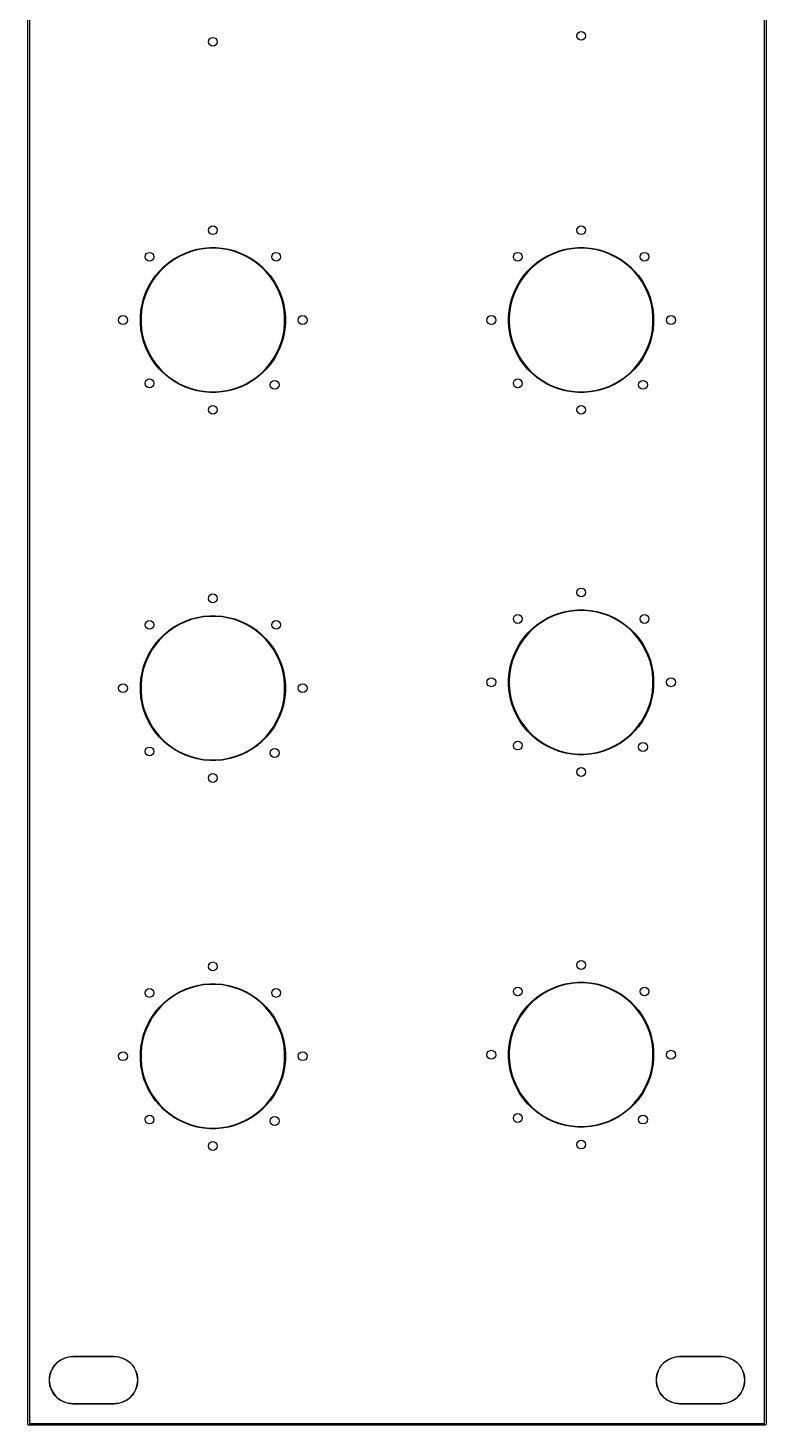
# Model space of a CAD drawing. Extents: x 2.6 to 4.57, y -10.14 to -2.27.
# Drawn here: x 2.6 to 4.573, y -10.144 to -6.408 of the extents above; entities that cross this region are included whole.
import ezdxf

# ---------------------------------------------------------------- set-up
doc = ezdxf.new("R2010")
doc.units = 0
doc.header["$MEASUREMENT"] = 0
doc.layers.add('BLACK', color=7, linetype='CONTINUOUS')

msp = doc.modelspace()

# ---------------------------------------------------------------- linework, layer by layer
at = {"layer": 'BLACK', "linetype": 'CONTINUOUS'}
for p, q in [((2.6004, -10.1417), (2.6004, -2.2677)), ((2.6043, -2.2697), (2.6043, -10.1398)), ((4.5689, -10.1398), (4.5689, -2.2697)), ((4.5728, -2.2677), (4.5728, -10.1417)), ((2.9903, -7.0254), (3.005, -7.017)), ((3.0058, -7.0186), (2.9913, -7.027)), ((3.005, -7.017), (3.0203, -7.0098)), ((3.021, -7.0115), (3.0058, -7.0186)), ((3.0203, -7.0098), (3.0362, -7.0041)), ((3.0367, -7.0058), (3.021, -7.0115)), ((3.0362, -7.0041), (3.0525, -6.9997)), ((3.0529, -7.0014), (3.0367, -7.0058)), ((3.0525, -6.9997), (3.0692, -6.9967)), ((3.0694, -6.9985), (3.0529, -7.0014)), ((3.0692, -6.9967), (3.086, -6.9953)), ((3.0861, -6.997), (3.0694, -6.9985)), ((3.086, -6.9953), (3.1029, -6.9953)), ((3.1029, -6.997), (3.0861, -6.997)), ((3.1029, -6.9953), (3.1198, -6.9967)), ((3.1196, -6.9985), (3.1029, -6.997)), ((3.1361, -7.0014), (3.1196, -6.9985)), ((3.1198, -6.9967), (3.1365, -6.9997)), ((3.1523, -7.0058), (3.1361, -7.0014)), ((3.1365, -6.9997), (3.1528, -7.0041)), ((3.168, -7.0115), (3.1523, -7.0058)), ((3.1528, -7.0041), (3.1687, -7.0098)), ((3.1832, -7.0186), (3.168, -7.0115)), ((3.1687, -7.0098), (3.184, -7.017)), ((3.1977, -7.027), (3.1832, -7.0186)), ((3.184, -7.017), (3.1987, -7.0254)), ((3.9746, -7.0254), (3.9892, -7.017)), ((3.99, -7.0186), (3.9755, -7.027)), ((3.9892, -7.017), (4.0045, -7.0098)), ((4.0052, -7.0115), (3.99, -7.0186)), ((4.0045, -7.0098), (4.0204, -7.0041)), ((4.021, -7.0058), (4.0052, -7.0115)), ((4.0204, -7.0041), (4.0368, -6.9997)), ((4.0372, -7.0014), (4.021, -7.0058)), ((4.0368, -6.9997), (4.0534, -6.9967)), ((4.0537, -6.9985), (4.0372, -7.0014)), ((4.0534, -6.9967), (4.0703, -6.9953)), ((4.0704, -6.997), (4.0537, -6.9985)), ((4.0703, -6.9953), (4.0872, -6.9953)), ((4.0871, -6.997), (4.0704, -6.997)), ((4.1038, -6.9985), (4.0871, -6.997)), ((4.0872, -6.9953), (4.104, -6.9967)), ((4.1203, -7.0014), (4.1038, -6.9985)), ((4.104, -6.9967), (4.1207, -6.9997)), ((4.1365, -7.0058), (4.1203, -7.0014)), ((4.1207, -6.9997), (4.137, -7.0041)), ((4.1523, -7.0115), (4.1365, -7.0058)), ((4.137, -7.0041), (4.1529, -7.0098)), ((4.1674, -7.0186), (4.1523, -7.0115)), ((4.1529, -7.0098), (4.1683, -7.017)), ((4.182, -7.027), (4.1674, -7.0186)), ((4.1683, -7.017), (4.1829, -7.0254)), ((2.9407, -7.0709), (2.9515, -7.058)), ((2.9528, -7.0592), (2.9421, -7.072)), ((2.9515, -7.058), (2.9635, -7.046)), ((2.9647, -7.0473), (2.9528, -7.0592)), ((2.9635, -7.046), (2.9765, -7.0351)), ((2.9775, -7.0366), (2.9647, -7.0473)), ((2.9765, -7.0351), (2.9903, -7.0254)), ((2.9913, -7.027), (2.9775, -7.0366)), ((3.2114, -7.0366), (3.1977, -7.027)), ((3.1987, -7.0254), (3.2125, -7.0351)), ((3.2243, -7.0473), (3.2114, -7.0366)), ((3.2125, -7.0351), (3.2255, -7.046)), ((3.2361, -7.0592), (3.2243, -7.0473)), ((3.2255, -7.046), (3.2374, -7.058)), ((3.2469, -7.072), (3.2361, -7.0592)), ((3.2374, -7.058), (3.2483, -7.0709)), ((3.9249, -7.0709), (3.9358, -7.058)), ((3.9371, -7.0592), (3.9263, -7.072)), ((3.9358, -7.058), (3.9477, -7.046)), ((3.949, -7.0473), (3.9371, -7.0592)), ((3.9477, -7.046), (3.9607, -7.0351)), ((3.9618, -7.0366), (3.949, -7.0473)), ((3.9607, -7.0351), (3.9746, -7.0254)), ((3.9755, -7.027), (3.9618, -7.0366)), ((4.1957, -7.0366), (4.182, -7.027)), ((4.1829, -7.0254), (4.1968, -7.0351)), ((4.2085, -7.0473), (4.1957, -7.0366)), ((4.1968, -7.0351), (4.2097, -7.046)), ((4.2204, -7.0592), (4.2085, -7.0473)), ((4.2097, -7.046), (4.2217, -7.058)), ((4.2312, -7.072), (4.2204, -7.0592)), ((4.2217, -7.058), (4.2326, -7.0709)), ((2.9225, -7.0994), (2.931, -7.0848)), ((2.9325, -7.0858), (2.9241, -7.1003)), ((2.931, -7.0848), (2.9407, -7.0709)), ((2.9421, -7.072), (2.9325, -7.0858)), ((3.2565, -7.0858), (3.2469, -7.072)), ((3.2483, -7.0709), (3.258, -7.0848)), ((3.2649, -7.1003), (3.2565, -7.0858)), ((3.258, -7.0848), (3.2665, -7.0994)), ((3.9068, -7.0994), (3.9152, -7.0848)), ((3.9167, -7.0858), (3.9083, -7.1003)), ((3.9152, -7.0848), (3.9249, -7.0709)), ((3.9263, -7.072), (3.9167, -7.0858)), ((4.2408, -7.0858), (4.2312, -7.072)), ((4.2326, -7.0709), (4.2423, -7.0848)), ((4.2491, -7.1003), (4.2408, -7.0858)), ((4.2423, -7.0848), (4.2507, -7.0994)), ((2.9052, -7.147), (2.9096, -7.1307)), ((2.9113, -7.1312), (2.9069, -7.1474)), ((2.9096, -7.1307), (2.9154, -7.1148)), ((2.917, -7.1155), (2.9113, -7.1312)), ((2.9154, -7.1148), (2.9225, -7.0994)), ((2.9241, -7.1003), (2.917, -7.1155)), ((3.272, -7.1155), (3.2649, -7.1003)), ((3.2665, -7.0994), (3.2736, -7.1148)), ((3.2777, -7.1312), (3.272, -7.1155)), ((3.2736, -7.1148), (3.2794, -7.1307)), ((3.282, -7.1474), (3.2777, -7.1312)), ((3.2794, -7.1307), (3.2838, -7.147)), ((3.8894, -7.147), (3.8938, -7.1307)), ((3.8955, -7.1312), (3.8912, -7.1474)), ((3.8938, -7.1307), (3.8996, -7.1148)), ((3.9013, -7.1155), (3.8955, -7.1312)), ((3.8996, -7.1148), (3.9068, -7.0994)), ((3.9083, -7.1003), (3.9013, -7.1155)), ((4.2562, -7.1155), (4.2491, -7.1003)), ((4.2507, -7.0994), (4.2579, -7.1148)), ((4.262, -7.1312), (4.2562, -7.1155)), ((4.2579, -7.1148), (4.2637, -7.1307)), ((4.2663, -7.1474), (4.262, -7.1312)), ((4.2637, -7.1307), (4.268, -7.147)), ((2.9008, -7.1805), (2.9022, -7.1637)), ((2.9022, -7.1637), (2.9052, -7.147)), ((2.904, -7.1639), (2.9026, -7.1806)), ((2.9069, -7.1474), (2.904, -7.1639)), ((3.285, -7.1639), (3.282, -7.1474)), ((3.2838, -7.147), (3.2867, -7.1637)), ((3.2864, -7.1806), (3.285, -7.1639)), ((3.2867, -7.1637), (3.2882, -7.1805)), ((3.885, -7.1805), (3.8865, -7.1637)), ((3.8865, -7.1637), (3.8894, -7.147)), ((3.8883, -7.1639), (3.8868, -7.1806)), ((3.8912, -7.1474), (3.8883, -7.1639)), ((4.2692, -7.1639), (4.2663, -7.1474)), ((4.268, -7.147), (4.271, -7.1637)), ((4.2707, -7.1806), (4.2692, -7.1639)), ((4.271, -7.1637), (4.2725, -7.1805)), ((2.9008, -7.1806), (2.9008, -7.1805)), ((2.9008, -7.1974), (2.9008, -7.1806)), ((2.9022, -7.2143), (2.9008, -7.1974)), ((2.9026, -7.1806), (2.9026, -7.1974)), ((2.9026, -7.1974), (2.904, -7.2141)), ((3.285, -7.2141), (3.2864, -7.1974)), ((3.2864, -7.1974), (3.2864, -7.1806)), ((3.2882, -7.1974), (3.2867, -7.2143)), ((3.2882, -7.1805), (3.2882, -7.1974)), ((3.885, -7.1806), (3.885, -7.1805)), ((3.885, -7.1974), (3.885, -7.1806)), ((3.8865, -7.2143), (3.885, -7.1974)), ((3.8868, -7.1806), (3.8868, -7.1974)), ((3.8868, -7.1974), (3.8883, -7.2141)), ((4.2692, -7.2141), (4.2707, -7.1974)), ((4.2707, -7.1974), (4.2707, -7.1806)), ((4.2725, -7.1974), (4.271, -7.2143)), ((4.2725, -7.1805), (4.2725, -7.1974)), ((2.9052, -7.2309), (2.9022, -7.2143)), ((2.904, -7.2141), (2.9069, -7.2306)), ((2.9096, -7.2473), (2.9052, -7.2309)), ((2.9069, -7.2306), (2.9113, -7.2467)), ((2.9154, -7.2632), (2.9096, -7.2473)), ((2.9113, -7.2467), (2.917, -7.2625)), ((3.272, -7.2625), (3.2777, -7.2467)), ((3.2794, -7.2473), (3.2736, -7.2632)), ((3.2777, -7.2467), (3.282, -7.2306)), ((3.2838, -7.2309), (3.2794, -7.2473)), ((3.282, -7.2306), (3.285, -7.2141)), ((3.2867, -7.2143), (3.2838, -7.2309)), ((3.8894, -7.2309), (3.8865, -7.2143)), ((3.8883, -7.2141), (3.8912, -7.2306)), ((3.8938, -7.2473), (3.8894, -7.2309)), ((3.8912, -7.2306), (3.8955, -7.2467)), ((3.8996, -7.2632), (3.8938, -7.2473)), ((3.8955, -7.2467), (3.9013, -7.2625)), ((4.2562, -7.2625), (4.262, -7.2467)), ((4.2637, -7.2473), (4.2579, -7.2632)), ((4.262, -7.2467), (4.2663, -7.2306)), ((4.268, -7.2309), (4.2637, -7.2473)), ((4.2663, -7.2306), (4.2692, -7.2141)), ((4.271, -7.2143), (4.268, -7.2309)), ((2.9225, -7.2785), (2.9154, -7.2632)), ((2.917, -7.2625), (2.9241, -7.2777)), ((2.931, -7.2932), (2.9225, -7.2785)), ((2.9241, -7.2777), (2.9325, -7.2922)), ((3.2565, -7.2922), (3.2649, -7.2777)), ((3.2665, -7.2785), (3.258, -7.2932)), ((3.2649, -7.2777), (3.272, -7.2625)), ((3.2736, -7.2632), (3.2665, -7.2785)), ((3.9068, -7.2785), (3.8996, -7.2632)), ((3.9013, -7.2625), (3.9083, -7.2777)), ((3.9152, -7.2932), (3.9068, -7.2785)), ((3.9083, -7.2777), (3.9167, -7.2922)), ((4.2408, -7.2922), (4.2491, -7.2777)), ((4.2507, -7.2785), (4.2423, -7.2932)), ((4.2491, -7.2777), (4.2562, -7.2625)), ((4.2579, -7.2632), (4.2507, -7.2785)), ((2.9407, -7.307), (2.931, -7.2932)), ((2.9325, -7.2922), (2.9421, -7.3059)), ((2.9515, -7.32), (2.9407, -7.307)), ((2.9421, -7.3059), (2.9528, -7.3188)), ((2.9635, -7.3319), (2.9515, -7.32)), ((2.9528, -7.3188), (2.9647, -7.3306)), ((3.2243, -7.3306), (3.2361, -7.3188)), ((3.2374, -7.32), (3.2255, -7.3319)), ((3.2361, -7.3188), (3.2469, -7.3059)), ((3.2483, -7.307), (3.2374, -7.32)), ((3.2469, -7.3059), (3.2565, -7.2922)), ((3.258, -7.2932), (3.2483, -7.307)), ((3.9249, -7.307), (3.9152, -7.2932)), ((3.9167, -7.2922), (3.9263, -7.3059)), ((3.9358, -7.32), (3.9249, -7.307)), ((3.9263, -7.3059), (3.9371, -7.3188)), ((3.9477, -7.3319), (3.9358, -7.32)), ((3.9371, -7.3188), (3.949, -7.3306)), ((4.2085, -7.3306), (4.2204, -7.3188)), ((4.2217, -7.32), (4.2097, -7.3319)), ((4.2204, -7.3188), (4.2312, -7.3059)), ((4.2326, -7.307), (4.2217, -7.32)), ((4.2312, -7.3059), (4.2408, -7.2922)), ((4.2423, -7.2932), (4.2326, -7.307)), ((2.9765, -7.3428), (2.9635, -7.3319)), ((2.9647, -7.3306), (2.9775, -7.3414)), ((2.9903, -7.3525), (2.9765, -7.3428)), ((2.9775, -7.3414), (2.9913, -7.351)), ((3.005, -7.361), (2.9903, -7.3525)), ((2.9913, -7.351), (3.0058, -7.3594)), ((3.0058, -7.3594), (3.021, -7.3665)), ((3.168, -7.3665), (3.1832, -7.3594)), ((3.1832, -7.3594), (3.1977, -7.351)), ((3.1987, -7.3525), (3.184, -7.361)), ((3.1977, -7.351), (3.2114, -7.3414)), ((3.2125, -7.3428), (3.1987, -7.3525)), ((3.2114, -7.3414), (3.2243, -7.3306)), ((3.2255, -7.3319), (3.2125, -7.3428)), ((3.9607, -7.3428), (3.9477, -7.3319)), ((3.949, -7.3306), (3.9618, -7.3414)), ((3.9746, -7.3525), (3.9607, -7.3428)), ((3.9618, -7.3414), (3.9755, -7.351)), ((3.9892, -7.361), (3.9746, -7.3525)), ((3.9755, -7.351), (3.99, -7.3594)), ((3.99, -7.3594), (4.0052, -7.3665)), ((4.1523, -7.3665), (4.1674, -7.3594)), ((4.1674, -7.3594), (4.182, -7.351)), ((4.1829, -7.3525), (4.1683, -7.361)), ((4.182, -7.351), (4.1957, -7.3414)), ((4.1968, -7.3428), (4.1829, -7.3525)), ((4.1957, -7.3414), (4.2085, -7.3306)), ((4.2097, -7.3319), (4.1968, -7.3428)), ((3.0203, -7.3681), (3.005, -7.361)), ((3.0362, -7.3739), (3.0203, -7.3681)), ((3.021, -7.3665), (3.0367, -7.3722)), ((3.0525, -7.3783), (3.0362, -7.3739)), ((3.0367, -7.3722), (3.0529, -7.3765)), ((3.0692, -7.3812), (3.0525, -7.3783)), ((3.0529, -7.3765), (3.0694, -7.3794)), ((3.086, -7.3827), (3.0692, -7.3812)), ((3.0694, -7.3794), (3.0861, -7.3809)), ((3.1029, -7.3827), (3.086, -7.3827)), ((3.0861, -7.3809), (3.1029, -7.3809)), ((3.1029, -7.3809), (3.1196, -7.3794)), ((3.1198, -7.3812), (3.1029, -7.3827)), ((3.1196, -7.3794), (3.1361, -7.3765)), ((3.1365, -7.3783), (3.1198, -7.3812)), ((3.1361, -7.3765), (3.1523, -7.3722)), ((3.1528, -7.3739), (3.1365, -7.3783)), ((3.1523, -7.3722), (3.168, -7.3665)), ((3.1687, -7.3681), (3.1528, -7.3739)), ((3.184, -7.361), (3.1687, -7.3681)), ((4.0045, -7.3681), (3.9892, -7.361)), ((4.0204, -7.3739), (4.0045, -7.3681)), ((4.0052, -7.3665), (4.021, -7.3722)), ((4.0368, -7.3783), (4.0204, -7.3739)), ((4.021, -7.3722), (4.0372, -7.3765)), ((4.0534, -7.3812), (4.0368, -7.3783)), ((4.0372, -7.3765), (4.0537, -7.3794)), ((4.0703, -7.3827), (4.0534, -7.3812)), ((4.0537, -7.3794), (4.0704, -7.3809)), ((4.0872, -7.3827), (4.0703, -7.3827)), ((4.0704, -7.3809), (4.0871, -7.3809)), ((4.0871, -7.3809), (4.1038, -7.3794)), ((4.104, -7.3812), (4.0872, -7.3827)), ((4.1038, -7.3794), (4.1203, -7.3765)), ((4.1207, -7.3783), (4.104, -7.3812)), ((4.1203, -7.3765), (4.1365, -7.3722)), ((4.137, -7.3739), (4.1207, -7.3783)), ((4.1365, -7.3722), (4.1523, -7.3665)), ((4.1529, -7.3681), (4.137, -7.3739)), ((4.1683, -7.361), (4.1529, -7.3681)), ((3.005, -8.0012), (3.0203, -7.9941)), ((3.0203, -7.9941), (3.0362, -7.9883)), ((3.0367, -7.99), (3.021, -7.9957)), ((3.0362, -7.9883), (3.0525, -7.9839)), ((3.0529, -7.9857), (3.0367, -7.99)), ((3.0525, -7.9839), (3.0692, -7.981)), ((3.0694, -7.9828), (3.0529, -7.9857)), ((3.0692, -7.981), (3.086, -7.9795)), ((3.0861, -7.9813), (3.0694, -7.9828)), ((3.086, -7.9795), (3.1029, -7.9795)), ((3.1029, -7.9813), (3.0861, -7.9813)), ((3.1029, -7.9795), (3.1198, -7.981)), ((3.1196, -7.9828), (3.1029, -7.9813)), ((3.1361, -7.9857), (3.1196, -7.9828)), ((3.1198, -7.981), (3.1365, -7.9839)), ((3.1523, -7.99), (3.1361, -7.9857)), ((3.1365, -7.9839), (3.1528, -7.9883)), ((3.168, -7.9957), (3.1523, -7.99)), ((3.1528, -7.9883), (3.1687, -7.9941)), ((3.1687, -7.9941), (3.184, -8.0012)), ((3.9607, -8.0037), (3.9746, -7.9939)), ((3.9746, -7.9939), (3.9892, -7.9855)), ((3.99, -7.9871), (3.9755, -7.9955)), ((3.9892, -7.9855), (4.0045, -7.9783)), ((4.0052, -7.98), (3.99, -7.9871)), ((4.0045, -7.9783), (4.0204, -7.9726)), ((4.021, -7.9743), (4.0052, -7.98)), ((4.0204, -7.9726), (4.0368, -7.9682)), ((4.0372, -7.9699), (4.021, -7.9743)), ((4.0368, -7.9682), (4.0534, -7.9652)), ((4.0537, -7.967), (4.0372, -7.9699)), ((4.0534, -7.9652), (4.0703, -7.9638)), ((4.0704, -7.9656), (4.0537, -7.967)), ((4.0703, -7.9638), (4.0872, -7.9638)), ((4.0871, -7.9656), (4.0704, -7.9656)), ((4.1038, -7.967), (4.0871, -7.9656)), ((4.0872, -7.9638), (4.104, -7.9652)), ((4.1203, -7.9699), (4.1038, -7.967)), ((4.104, -7.9652), (4.1207, -7.9682)), ((4.1365, -7.9743), (4.1203, -7.9699)), ((4.1207, -7.9682), (4.137, -7.9726)), ((4.1523, -7.98), (4.1365, -7.9743)), ((4.137, -7.9726), (4.1529, -7.9783)), ((4.1674, -7.9871), (4.1523, -7.98)), ((4.1529, -7.9783), (4.1683, -7.9855)), ((4.182, -7.9955), (4.1674, -7.9871)), ((4.1683, -7.9855), (4.1829, -7.9939)), ((4.1829, -7.9939), (4.1968, -8.0037)), ((2.9515, -8.0422), (2.9635, -8.0303)), ((2.9647, -8.0316), (2.9528, -8.0434)), ((2.9635, -8.0303), (2.9765, -8.0194)), ((2.9775, -8.0208), (2.9647, -8.0316)), ((2.9765, -8.0194), (2.9903, -8.0097)), ((2.9913, -8.0112), (2.9775, -8.0208)), ((2.9903, -8.0097), (3.005, -8.0012)), ((3.0058, -8.0028), (2.9913, -8.0112)), ((3.021, -7.9957), (3.0058, -8.0028)), ((3.1832, -8.0028), (3.168, -7.9957)), ((3.1977, -8.0112), (3.1832, -8.0028)), ((3.184, -8.0012), (3.1987, -8.0097)), ((3.2114, -8.0208), (3.1977, -8.0112)), ((3.1987, -8.0097), (3.2125, -8.0194)), ((3.2243, -8.0316), (3.2114, -8.0208)), ((3.2125, -8.0194), (3.2255, -8.0303)), ((3.2361, -8.0434), (3.2243, -8.0316)), ((3.2255, -8.0303), (3.2374, -8.0422)), ((3.9249, -8.0394), (3.9358, -8.0265)), ((3.9371, -8.0277), (3.9263, -8.0405)), ((3.9358, -8.0265), (3.9477, -8.0145)), ((3.949, -8.0158), (3.9371, -8.0277)), ((3.9477, -8.0145), (3.9607, -8.0037)), ((3.9618, -8.0051), (3.949, -8.0158)), ((3.9755, -7.9955), (3.9618, -8.0051)), ((4.1957, -8.0051), (4.182, -7.9955)), ((4.2085, -8.0158), (4.1957, -8.0051)), ((4.1968, -8.0037), (4.2097, -8.0145)), ((4.2204, -8.0277), (4.2085, -8.0158)), ((4.2097, -8.0145), (4.2217, -8.0265)), ((4.2312, -8.0405), (4.2204, -8.0277)), ((4.2217, -8.0265), (4.2326, -8.0394)), ((2.9225, -8.0837), (2.931, -8.069)), ((2.931, -8.069), (2.9407, -8.0552)), ((2.9421, -8.0563), (2.9325, -8.07)), ((2.9407, -8.0552), (2.9515, -8.0422)), ((2.9528, -8.0434), (2.9421, -8.0563)), ((3.2469, -8.0563), (3.2361, -8.0434)), ((3.2374, -8.0422), (3.2483, -8.0552)), ((3.2565, -8.07), (3.2469, -8.0563)), ((3.2483, -8.0552), (3.258, -8.069)), ((3.258, -8.069), (3.2665, -8.0837)), ((3.8996, -8.0833), (3.9068, -8.0679)), ((3.9083, -8.0688), (3.9013, -8.084)), ((3.9068, -8.0679), (3.9152, -8.0533)), ((3.9167, -8.0543), (3.9083, -8.0688)), ((3.9152, -8.0533), (3.9249, -8.0394)), ((3.9263, -8.0405), (3.9167, -8.0543)), ((4.2408, -8.0543), (4.2312, -8.0405)), ((4.2326, -8.0394), (4.2423, -8.0533)), ((4.2491, -8.0688), (4.2408, -8.0543)), ((4.2423, -8.0533), (4.2507, -8.0679)), ((4.2562, -8.084), (4.2491, -8.0688)), ((4.2507, -8.0679), (4.2579, -8.0833)), ((2.9096, -8.1149), (2.9154, -8.099)), ((2.917, -8.0997), (2.9113, -8.1155)), ((2.9154, -8.099), (2.9225, -8.0837)), ((2.9241, -8.0845), (2.917, -8.0997)), ((2.9325, -8.07), (2.9241, -8.0845)), ((3.2649, -8.0845), (3.2565, -8.07)), ((3.272, -8.0997), (3.2649, -8.0845)), ((3.2665, -8.0837), (3.2736, -8.099)), ((3.2777, -8.1155), (3.272, -8.0997)), ((3.2736, -8.099), (3.2794, -8.1149)), ((3.8894, -8.1155), (3.8938, -8.0992)), ((3.8955, -8.0997), (3.8912, -8.1159)), ((3.8938, -8.0992), (3.8996, -8.0833)), ((3.9013, -8.084), (3.8955, -8.0997)), ((4.262, -8.0997), (4.2562, -8.084)), ((4.2579, -8.0833), (4.2637, -8.0992)), ((4.2663, -8.1159), (4.262, -8.0997)), ((4.2637, -8.0992), (4.268, -8.1155)), ((2.9022, -8.1479), (2.9052, -8.1313)), ((2.9069, -8.1316), (2.904, -8.1482)), ((2.9052, -8.1313), (2.9096, -8.1149)), ((2.9113, -8.1155), (2.9069, -8.1316)), ((3.282, -8.1316), (3.2777, -8.1155)), ((3.2794, -8.1149), (3.2838, -8.1313)), ((3.285, -8.1482), (3.282, -8.1316)), ((3.2838, -8.1313), (3.2867, -8.1479)), ((3.885, -8.149), (3.8865, -8.1322)), ((3.8865, -8.1322), (3.8894, -8.1155)), ((3.8883, -8.1324), (3.8868, -8.1491)), ((3.8912, -8.1159), (3.8883, -8.1324)), ((4.2692, -8.1324), (4.2663, -8.1159)), ((4.268, -8.1155), (4.271, -8.1322)), ((4.2707, -8.1491), (4.2692, -8.1324)), ((4.271, -8.1322), (4.2725, -8.149)), ((2.9008, -8.1648), (2.9022, -8.1479)), ((2.9008, -8.1817), (2.9008, -8.1648)), ((2.9008, -8.1648), (2.9008, -8.1648)), ((2.904, -8.1482), (2.9026, -8.1648)), ((2.9026, -8.1648), (2.9026, -8.1816)), ((3.2864, -8.1648), (3.285, -8.1482)), ((3.2864, -8.1816), (3.2864, -8.1648)), ((3.2867, -8.1479), (3.2882, -8.1648)), ((3.2882, -8.1648), (3.2882, -8.1817)), ((3.885, -8.1491), (3.885, -8.149)), ((3.885, -8.1659), (3.885, -8.1491)), ((3.8865, -8.1828), (3.885, -8.1659)), ((3.8868, -8.1491), (3.8868, -8.1659)), ((3.8868, -8.1659), (3.8883, -8.1826)), ((4.2692, -8.1826), (4.2707, -8.1659)), ((4.2707, -8.1659), (4.2707, -8.1491)), ((4.2725, -8.1659), (4.271, -8.1828)), ((4.2725, -8.149), (4.2725, -8.1659)), ((2.9022, -8.1985), (2.9008, -8.1817)), ((2.9052, -8.2152), (2.9022, -8.1985)), ((2.9026, -8.1816), (2.904, -8.1983)), ((2.904, -8.1983), (2.9069, -8.2148)), ((2.9096, -8.2315), (2.9052, -8.2152)), ((2.9069, -8.2148), (2.9113, -8.231)), ((3.2777, -8.231), (3.282, -8.2148)), ((3.2838, -8.2152), (3.2794, -8.2315)), ((3.282, -8.2148), (3.285, -8.1983)), ((3.2867, -8.1985), (3.2838, -8.2152)), ((3.285, -8.1983), (3.2864, -8.1816)), ((3.2882, -8.1817), (3.2867, -8.1985)), ((3.8894, -8.1994), (3.8865, -8.1828)), ((3.8883, -8.1826), (3.8912, -8.1991)), ((3.8938, -8.2158), (3.8894, -8.1994)), ((3.8912, -8.1991), (3.8955, -8.2152)), ((3.8996, -8.2317), (3.8938, -8.2158)), ((3.8955, -8.2152), (3.9013, -8.231)), ((4.2562, -8.231), (4.262, -8.2152)), ((4.2637, -8.2158), (4.2579, -8.2317)), ((4.262, -8.2152), (4.2663, -8.1991)), ((4.268, -8.1994), (4.2637, -8.2158)), ((4.2663, -8.1991), (4.2692, -8.1826)), ((4.271, -8.1828), (4.268, -8.1994)), ((2.9154, -8.2474), (2.9096, -8.2315)), ((2.9113, -8.231), (2.917, -8.2467)), ((2.9225, -8.2628), (2.9154, -8.2474)), ((2.917, -8.2467), (2.9241, -8.2619)), ((3.2649, -8.2619), (3.272, -8.2467)), ((3.2736, -8.2474), (3.2665, -8.2628)), ((3.272, -8.2467), (3.2777, -8.231)), ((3.2794, -8.2315), (3.2736, -8.2474)), ((3.9068, -8.247), (3.8996, -8.2317)), ((3.9013, -8.231), (3.9083, -8.2462)), ((3.9152, -8.2617), (3.9068, -8.247)), ((3.9083, -8.2462), (3.9167, -8.2607)), ((4.2408, -8.2607), (4.2491, -8.2462)), ((4.2507, -8.247), (4.2423, -8.2617)), ((4.2491, -8.2462), (4.2562, -8.231)), ((4.2579, -8.2317), (4.2507, -8.247)), ((2.931, -8.2774), (2.9225, -8.2628)), ((2.9241, -8.2619), (2.9325, -8.2765)), ((2.9407, -8.2913), (2.931, -8.2774)), ((2.9325, -8.2765), (2.9421, -8.2902)), ((2.9515, -8.3042), (2.9407, -8.2913)), ((2.9421, -8.2902), (2.9528, -8.303)), ((3.2361, -8.303), (3.2469, -8.2902)), ((3.2483, -8.2913), (3.2374, -8.3042)), ((3.2469, -8.2902), (3.2565, -8.2765)), ((3.258, -8.2774), (3.2483, -8.2913)), ((3.2565, -8.2765), (3.2649, -8.2619)), ((3.2665, -8.2628), (3.258, -8.2774)), ((3.9249, -8.2755), (3.9152, -8.2617)), ((3.9167, -8.2607), (3.9263, -8.2744)), ((3.9358, -8.2885), (3.9249, -8.2755)), ((3.9263, -8.2744), (3.9371, -8.2873)), ((3.9477, -8.3004), (3.9358, -8.2885)), ((3.9371, -8.2873), (3.949, -8.2991)), ((4.2085, -8.2991), (4.2204, -8.2873)), ((4.2217, -8.2885), (4.2097, -8.3004)), ((4.2204, -8.2873), (4.2312, -8.2744)), ((4.2326, -8.2755), (4.2217, -8.2885)), ((4.2312, -8.2744), (4.2408, -8.2607)), ((4.2423, -8.2617), (4.2326, -8.2755)), ((2.9635, -8.3162), (2.9515, -8.3042)), ((2.9528, -8.303), (2.9647, -8.3149)), ((2.9765, -8.3271), (2.9635, -8.3162)), ((2.9647, -8.3149), (2.9775, -8.3256)), ((2.9903, -8.3368), (2.9765, -8.3271)), ((2.9775, -8.3256), (2.9913, -8.3353)), ((3.1977, -8.3353), (3.2114, -8.3256)), ((3.2125, -8.3271), (3.1987, -8.3368)), ((3.2114, -8.3256), (3.2243, -8.3149)), ((3.2255, -8.3162), (3.2125, -8.3271)), ((3.2243, -8.3149), (3.2361, -8.303)), ((3.2374, -8.3042), (3.2255, -8.3162)), ((3.9607, -8.3113), (3.9477, -8.3004)), ((3.949, -8.2991), (3.9618, -8.3099)), ((3.9746, -8.321), (3.9607, -8.3113)), ((3.9618, -8.3099), (3.9755, -8.3195)), ((3.9892, -8.3295), (3.9746, -8.321)), ((3.9755, -8.3195), (3.99, -8.3279)), ((4.0045, -8.3366), (3.9892, -8.3295)), ((3.99, -8.3279), (4.0052, -8.335)), ((4.1523, -8.335), (4.1674, -8.3279)), ((4.1683, -8.3295), (4.1529, -8.3366)), ((4.1674, -8.3279), (4.182, -8.3195)), ((4.1829, -8.321), (4.1683, -8.3295)), ((4.182, -8.3195), (4.1957, -8.3099)), ((4.1968, -8.3113), (4.1829, -8.321)), ((4.1957, -8.3099), (4.2085, -8.2991)), ((4.2097, -8.3004), (4.1968, -8.3113)), ((3.005, -8.3452), (2.9903, -8.3368)), ((2.9913, -8.3353), (3.0058, -8.3436)), ((3.0203, -8.3524), (3.005, -8.3452)), ((3.0058, -8.3436), (3.021, -8.3507)), ((3.0362, -8.3582), (3.0203, -8.3524)), ((3.021, -8.3507), (3.0367, -8.3564)), ((3.0525, -8.3625), (3.0362, -8.3582)), ((3.0367, -8.3564), (3.0529, -8.3608)), ((3.0692, -8.3655), (3.0525, -8.3625)), ((3.0529, -8.3608), (3.0694, -8.3637)), ((3.086, -8.3669), (3.0692, -8.3655)), ((3.0694, -8.3637), (3.0861, -8.3652)), ((3.1029, -8.3669), (3.086, -8.3669)), ((3.0861, -8.3652), (3.1029, -8.3652)), ((3.1029, -8.3652), (3.1196, -8.3637)), ((3.1198, -8.3655), (3.1029, -8.3669)), ((3.1196, -8.3637), (3.1361, -8.3608)), ((3.1365, -8.3625), (3.1198, -8.3655)), ((3.1361, -8.3608), (3.1523, -8.3564)), ((3.1528, -8.3582), (3.1365, -8.3625)), ((3.1523, -8.3564), (3.168, -8.3507)), ((3.1687, -8.3524), (3.1528, -8.3582)), ((3.168, -8.3507), (3.1832, -8.3436)), ((3.184, -8.3452), (3.1687, -8.3524)), ((3.1832, -8.3436), (3.1977, -8.3353)), ((3.1987, -8.3368), (3.184, -8.3452)), ((4.0204, -8.3424), (4.0045, -8.3366)), ((4.0052, -8.335), (4.021, -8.3407)), ((4.0368, -8.3468), (4.0204, -8.3424)), ((4.021, -8.3407), (4.0372, -8.345)), ((4.0534, -8.3497), (4.0368, -8.3468)), ((4.0372, -8.345), (4.0537, -8.3479)), ((4.0703, -8.3512), (4.0534, -8.3497)), ((4.0537, -8.3479), (4.0704, -8.3494)), ((4.0872, -8.3512), (4.0703, -8.3512)), ((4.0704, -8.3494), (4.0871, -8.3494)), ((4.0871, -8.3494), (4.1038, -8.3479)), ((4.104, -8.3497), (4.0872, -8.3512)), ((4.1038, -8.3479), (4.1203, -8.345)), ((4.1207, -8.3468), (4.104, -8.3497)), ((4.1203, -8.345), (4.1365, -8.3407)), ((4.137, -8.3424), (4.1207, -8.3468)), ((4.1365, -8.3407), (4.1523, -8.335)), ((4.1529, -8.3366), (4.137, -8.3424)), ((3.0525, -8.9682), (3.0692, -8.9652)), ((3.0692, -8.9652), (3.086, -8.9638)), ((3.0861, -8.9656), (3.0694, -8.967)), ((3.086, -8.9638), (3.1029, -8.9638)), ((3.1029, -8.9656), (3.0861, -8.9656)), ((3.1029, -8.9638), (3.1198, -8.9652)), ((3.1196, -8.967), (3.1029, -8.9656)), ((3.1198, -8.9652), (3.1365, -8.9682)), ((4.0204, -8.9686), (4.0368, -8.9642)), ((4.0368, -8.9642), (4.0534, -8.9613)), ((4.0537, -8.9631), (4.0372, -8.966)), ((4.0534, -8.9613), (4.0703, -8.9598)), ((4.0704, -8.9616), (4.0537, -8.9631)), ((4.0703, -8.9598), (4.0872, -8.9598)), ((4.0871, -8.9616), (4.0704, -8.9616)), ((4.1038, -8.9631), (4.0871, -8.9616)), ((4.0872, -8.9598), (4.104, -8.9613)), ((4.1203, -8.966), (4.1038, -8.9631)), ((4.104, -8.9613), (4.1207, -8.9642)), ((4.1207, -8.9642), (4.137, -8.9686)), ((2.9765, -9.0037), (2.9903, -8.9939)), ((2.9913, -8.9955), (2.9775, -9.0051)), ((2.9903, -8.9939), (3.005, -8.9855)), ((3.0058, -8.9871), (2.9913, -8.9955)), ((3.005, -8.9855), (3.0203, -8.9783)), ((3.021, -8.98), (3.0058, -8.9871)), ((3.0203, -8.9783), (3.0362, -8.9726)), ((3.0367, -8.9743), (3.021, -8.98)), ((3.0362, -8.9726), (3.0525, -8.9682)), ((3.0529, -8.9699), (3.0367, -8.9743)), ((3.0694, -8.967), (3.0529, -8.9699)), ((3.1361, -8.9699), (3.1196, -8.967)), ((3.1523, -8.9743), (3.1361, -8.9699)), ((3.1365, -8.9682), (3.1528, -8.9726)), ((3.168, -8.98), (3.1523, -8.9743)), ((3.1528, -8.9726), (3.1687, -8.9783)), ((3.1832, -8.9871), (3.168, -8.98)), ((3.1687, -8.9783), (3.184, -8.9855)), ((3.1977, -8.9955), (3.1832, -8.9871)), ((3.184, -8.9855), (3.1987, -8.9939)), ((3.2114, -9.0051), (3.1977, -8.9955)), ((3.1987, -8.9939), (3.2125, -9.0037)), ((3.9477, -9.0106), (3.9607, -8.9997)), ((3.9618, -9.0011), (3.949, -9.0119)), ((3.9607, -8.9997), (3.9746, -8.99)), ((3.9755, -8.9915), (3.9618, -9.0011)), ((3.9746, -8.99), (3.9892, -8.9816)), ((3.99, -8.9831), (3.9755, -8.9915)), ((3.9892, -8.9816), (4.0045, -8.9744)), ((4.0052, -8.9761), (3.99, -8.9831)), ((4.0045, -8.9744), (4.0204, -8.9686)), ((4.021, -8.9703), (4.0052, -8.9761)), ((4.0372, -8.966), (4.021, -8.9703)), ((4.1365, -8.9703), (4.1203, -8.966)), ((4.1523, -8.9761), (4.1365, -8.9703)), ((4.137, -8.9686), (4.1529, -8.9744)), ((4.1674, -8.9831), (4.1523, -8.9761)), ((4.1529, -8.9744), (4.1683, -8.9816)), ((4.182, -8.9915), (4.1674, -8.9831)), ((4.1683, -8.9816), (4.1829, -8.99)), ((4.1957, -9.0011), (4.182, -8.9915)), ((4.1829, -8.99), (4.1968, -8.9997)), ((4.2085, -9.0119), (4.1957, -9.0011)), ((4.1968, -8.9997), (4.2097, -9.0106)), ((2.931, -9.0533), (2.9407, -9.0394)), ((2.9421, -9.0405), (2.9325, -9.0543)), ((2.9407, -9.0394), (2.9515, -9.0265)), ((2.9528, -9.0277), (2.9421, -9.0405)), ((2.9515, -9.0265), (2.9635, -9.0145)), ((2.9647, -9.0158), (2.9528, -9.0277)), ((2.9635, -9.0145), (2.9765, -9.0037)), ((2.9775, -9.0051), (2.9647, -9.0158)), ((3.2243, -9.0158), (3.2114, -9.0051)), ((3.2125, -9.0037), (3.2255, -9.0145)), ((3.2361, -9.0277), (3.2243, -9.0158)), ((3.2255, -9.0145), (3.2374, -9.0265)), ((3.2469, -9.0405), (3.2361, -9.0277)), ((3.2374, -9.0265), (3.2483, -9.0394)), ((3.2565, -9.0543), (3.2469, -9.0405)), ((3.2483, -9.0394), (3.258, -9.0533)), ((3.9152, -9.0494), (3.9249, -9.0355)), ((3.9263, -9.0366), (3.9167, -9.0503)), ((3.9249, -9.0355), (3.9358, -9.0225)), ((3.9371, -9.0238), (3.9263, -9.0366)), ((3.9358, -9.0225), (3.9477, -9.0106)), ((3.949, -9.0119), (3.9371, -9.0238)), ((4.2204, -9.0238), (4.2085, -9.0119)), ((4.2097, -9.0106), (4.2217, -9.0225)), ((4.2312, -9.0366), (4.2204, -9.0238)), ((4.2217, -9.0225), (4.2326, -9.0355)), ((4.2408, -9.0503), (4.2312, -9.0366)), ((4.2326, -9.0355), (4.2423, -9.0494)), ((2.9154, -9.0833), (2.9225, -9.0679)), ((2.9241, -9.0688), (2.917, -9.084)), ((2.9225, -9.0679), (2.931, -9.0533)), ((2.9325, -9.0543), (2.9241, -9.0688)), ((3.2649, -9.0688), (3.2565, -9.0543)), ((3.258, -9.0533), (3.2665, -9.0679)), ((3.272, -9.084), (3.2649, -9.0688)), ((3.2665, -9.0679), (3.2736, -9.0833)), ((3.8996, -9.0793), (3.9068, -9.064)), ((3.9083, -9.0648), (3.9013, -9.08)), ((3.9068, -9.064), (3.9152, -9.0494)), ((3.9167, -9.0503), (3.9083, -9.0648)), ((4.2491, -9.0648), (4.2408, -9.0503)), ((4.2423, -9.0494), (4.2507, -9.064)), ((4.2562, -9.08), (4.2491, -9.0648)), ((4.2507, -9.064), (4.2579, -9.0793)), ((2.9052, -9.1155), (2.9096, -9.0992)), ((2.9113, -9.0997), (2.9069, -9.1159)), ((2.9096, -9.0992), (2.9154, -9.0833)), ((2.917, -9.084), (2.9113, -9.0997)), ((3.2777, -9.0997), (3.272, -9.084)), ((3.2736, -9.0833), (3.2794, -9.0992)), ((3.282, -9.1159), (3.2777, -9.0997)), ((3.2794, -9.0992), (3.2838, -9.1155)), ((3.8865, -9.1282), (3.8894, -9.1116)), ((3.8912, -9.112), (3.8883, -9.1285)), ((3.8894, -9.1116), (3.8938, -9.0952)), ((3.8955, -9.0958), (3.8912, -9.112)), ((3.8938, -9.0952), (3.8996, -9.0793)), ((3.9013, -9.08), (3.8955, -9.0958)), ((4.262, -9.0958), (4.2562, -9.08)), ((4.2579, -9.0793), (4.2637, -9.0952)), ((4.2663, -9.112), (4.262, -9.0958)), ((4.2637, -9.0952), (4.268, -9.1116)), ((4.2692, -9.1285), (4.2663, -9.112)), ((4.268, -9.1116), (4.271, -9.1282)), ((2.9008, -9.149), (2.9022, -9.1322)), ((2.9008, -9.1491), (2.9008, -9.149)), ((2.9008, -9.1659), (2.9008, -9.1491)), ((2.9022, -9.1322), (2.9052, -9.1155)), ((2.904, -9.1324), (2.9026, -9.1491)), ((2.9026, -9.1491), (2.9026, -9.1659)), ((2.9069, -9.1159), (2.904, -9.1324)), ((3.285, -9.1324), (3.282, -9.1159)), ((3.2838, -9.1155), (3.2867, -9.1322)), ((3.2864, -9.1491), (3.285, -9.1324)), ((3.2864, -9.1659), (3.2864, -9.1491)), ((3.2867, -9.1322), (3.2882, -9.149)), ((3.2882, -9.149), (3.2882, -9.1659)), ((3.885, -9.1451), (3.8865, -9.1282)), ((3.885, -9.1452), (3.885, -9.1451)), ((3.885, -9.162), (3.885, -9.1452)), ((3.8883, -9.1285), (3.8868, -9.1452)), ((3.8868, -9.1452), (3.8868, -9.1619)), ((4.2707, -9.1452), (4.2692, -9.1285)), ((4.2707, -9.1619), (4.2707, -9.1452)), ((4.271, -9.1282), (4.2725, -9.1451)), ((4.2725, -9.1451), (4.2725, -9.162)), ((2.9022, -9.1828), (2.9008, -9.1659)), ((2.9052, -9.1994), (2.9022, -9.1828)), ((2.9026, -9.1659), (2.904, -9.1826)), ((2.904, -9.1826), (2.9069, -9.1991)), ((3.282, -9.1991), (3.285, -9.1826)), ((3.2867, -9.1828), (3.2838, -9.1994)), ((3.285, -9.1826), (3.2864, -9.1659)), ((3.2882, -9.1659), (3.2867, -9.1828)), ((3.8865, -9.1789), (3.885, -9.162)), ((3.8894, -9.1955), (3.8865, -9.1789)), ((3.8868, -9.1619), (3.8883, -9.1786)), ((3.8883, -9.1786), (3.8912, -9.1951)), ((4.2663, -9.1951), (4.2692, -9.1786)), ((4.271, -9.1789), (4.268, -9.1955)), ((4.2692, -9.1786), (4.2707, -9.1619)), ((4.2725, -9.162), (4.271, -9.1789)), ((2.9096, -9.2158), (2.9052, -9.1994)), ((2.9069, -9.1991), (2.9113, -9.2152)), ((2.9154, -9.2317), (2.9096, -9.2158)), ((2.9113, -9.2152), (2.917, -9.231)), ((3.272, -9.231), (3.2777, -9.2152)), ((3.2794, -9.2158), (3.2736, -9.2317)), ((3.2777, -9.2152), (3.282, -9.1991)), ((3.2838, -9.1994), (3.2794, -9.2158)), ((3.8938, -9.2118), (3.8894, -9.1955)), ((3.8912, -9.1951), (3.8955, -9.2113)), ((3.8996, -9.2277), (3.8938, -9.2118)), ((3.8955, -9.2113), (3.9013, -9.2271)), ((3.9013, -9.2271), (3.9083, -9.2423)), ((4.2491, -9.2423), (4.2562, -9.2271)), ((4.2562, -9.2271), (4.262, -9.2113)), ((4.2637, -9.2118), (4.2579, -9.2277)), ((4.262, -9.2113), (4.2663, -9.1951)), ((4.268, -9.1955), (4.2637, -9.2118)), ((2.9225, -9.247), (2.9154, -9.2317)), ((2.917, -9.231), (2.9241, -9.2462)), ((2.931, -9.2617), (2.9225, -9.247)), ((2.9241, -9.2462), (2.9325, -9.2607)), ((2.9407, -9.2755), (2.931, -9.2617)), ((2.9325, -9.2607), (2.9421, -9.2744)), ((3.2469, -9.2744), (3.2565, -9.2607)), ((3.258, -9.2617), (3.2483, -9.2755)), ((3.2565, -9.2607), (3.2649, -9.2462)), ((3.2665, -9.247), (3.258, -9.2617)), ((3.2649, -9.2462), (3.272, -9.231)), ((3.2736, -9.2317), (3.2665, -9.247)), ((3.9068, -9.2431), (3.8996, -9.2277)), ((3.9152, -9.2577), (3.9068, -9.2431)), ((3.9083, -9.2423), (3.9167, -9.2568)), ((3.9249, -9.2716), (3.9152, -9.2577)), ((3.9167, -9.2568), (3.9263, -9.2705)), ((4.2312, -9.2705), (4.2408, -9.2568)), ((4.2423, -9.2577), (4.2326, -9.2716)), ((4.2408, -9.2568), (4.2491, -9.2423)), ((4.2507, -9.2431), (4.2423, -9.2577)), ((4.2579, -9.2277), (4.2507, -9.2431)), ((2.9515, -9.2885), (2.9407, -9.2755)), ((2.9421, -9.2744), (2.9528, -9.2873)), ((2.9635, -9.3004), (2.9515, -9.2885)), ((2.9528, -9.2873), (2.9647, -9.2991)), ((2.9765, -9.3113), (2.9635, -9.3004)), ((2.9647, -9.2991), (2.9775, -9.3099)), ((3.2114, -9.3099), (3.2243, -9.2991)), ((3.2255, -9.3004), (3.2125, -9.3113)), ((3.2243, -9.2991), (3.2361, -9.2873)), ((3.2374, -9.2885), (3.2255, -9.3004)), ((3.2361, -9.2873), (3.2469, -9.2744)), ((3.2483, -9.2755), (3.2374, -9.2885)), ((3.9358, -9.2845), (3.9249, -9.2716)), ((3.9263, -9.2705), (3.9371, -9.2833)), ((3.9477, -9.2965), (3.9358, -9.2845)), ((3.9371, -9.2833), (3.949, -9.2952)), ((3.9607, -9.3074), (3.9477, -9.2965)), ((3.949, -9.2952), (3.9618, -9.306)), ((4.1957, -9.306), (4.2085, -9.2952)), ((4.2097, -9.2965), (4.1968, -9.3074)), ((4.2085, -9.2952), (4.2204, -9.2833)), ((4.2217, -9.2845), (4.2097, -9.2965)), ((4.2204, -9.2833), (4.2312, -9.2705)), ((4.2326, -9.2716), (4.2217, -9.2845)), ((2.9903, -9.321), (2.9765, -9.3113)), ((2.9775, -9.3099), (2.9913, -9.3195)), ((3.005, -9.3295), (2.9903, -9.321)), ((2.9913, -9.3195), (3.0058, -9.3279)), ((3.0203, -9.3366), (3.005, -9.3295)), ((3.0058, -9.3279), (3.021, -9.335)), ((3.0362, -9.3424), (3.0203, -9.3366)), ((3.021, -9.335), (3.0367, -9.3407)), ((3.1523, -9.3407), (3.168, -9.335)), ((3.1687, -9.3366), (3.1528, -9.3424)), ((3.168, -9.335), (3.1832, -9.3279)), ((3.184, -9.3295), (3.1687, -9.3366)), ((3.1832, -9.3279), (3.1977, -9.3195)), ((3.1987, -9.321), (3.184, -9.3295)), ((3.1977, -9.3195), (3.2114, -9.3099)), ((3.2125, -9.3113), (3.1987, -9.321)), ((3.9746, -9.3171), (3.9607, -9.3074)), ((3.9618, -9.306), (3.9755, -9.3156)), ((3.9892, -9.3255), (3.9746, -9.3171)), ((3.9755, -9.3156), (3.99, -9.3239)), ((4.0045, -9.3327), (3.9892, -9.3255)), ((3.99, -9.3239), (4.0052, -9.331)), ((4.0204, -9.3385), (4.0045, -9.3327)), ((4.0052, -9.331), (4.021, -9.3368)), ((4.0368, -9.3428), (4.0204, -9.3385)), ((4.021, -9.3368), (4.0372, -9.3411)), ((4.1203, -9.3411), (4.1365, -9.3368)), ((4.137, -9.3385), (4.1207, -9.3428)), ((4.1365, -9.3368), (4.1523, -9.331)), ((4.1529, -9.3327), (4.137, -9.3385)), ((4.1523, -9.331), (4.1674, -9.3239)), ((4.1683, -9.3255), (4.1529, -9.3327)), ((4.1674, -9.3239), (4.182, -9.3156)), ((4.1829, -9.3171), (4.1683, -9.3255)), ((4.182, -9.3156), (4.1957, -9.306)), ((4.1968, -9.3074), (4.1829, -9.3171)), ((3.0525, -9.3468), (3.0362, -9.3424)), ((3.0367, -9.3407), (3.0529, -9.345)), ((3.0692, -9.3497), (3.0525, -9.3468)), ((3.0529, -9.345), (3.0694, -9.3479)), ((3.086, -9.3512), (3.0692, -9.3497)), ((3.0694, -9.3479), (3.0861, -9.3494)), ((3.1029, -9.3512), (3.086, -9.3512)), ((3.0861, -9.3494), (3.1029, -9.3494)), ((3.1029, -9.3494), (3.1196, -9.3479)), ((3.1198, -9.3497), (3.1029, -9.3512)), ((3.1196, -9.3479), (3.1361, -9.345)), ((3.1365, -9.3468), (3.1198, -9.3497)), ((3.1361, -9.345), (3.1523, -9.3407)), ((3.1528, -9.3424), (3.1365, -9.3468)), ((4.0534, -9.3458), (4.0368, -9.3428)), ((4.0372, -9.3411), (4.0537, -9.344)), ((4.0703, -9.3473), (4.0534, -9.3458)), ((4.0537, -9.344), (4.0704, -9.3455)), ((4.0872, -9.3473), (4.0703, -9.3473)), ((4.0704, -9.3455), (4.0871, -9.3455)), ((4.0871, -9.3455), (4.1038, -9.344)), ((4.104, -9.3458), (4.0872, -9.3473)), ((4.1038, -9.344), (4.1203, -9.3411)), ((4.1207, -9.3428), (4.104, -9.3458)), ((2.6796, -9.9757), (2.6876, -9.9699)), ((2.6876, -9.9699), (2.6964, -9.9654)), ((2.6964, -9.9654), (2.7058, -9.9624)), ((2.7058, -9.9624), (2.7155, -9.9608)), ((2.7155, -9.9608), (2.7205, -9.9606)), ((2.7205, -9.9606), (2.8307, -9.9606)), ((2.8307, -9.9606), (2.7205, -9.9606)), ((2.8307, -9.9606), (2.8357, -9.9608)), ((2.8357, -9.9608), (2.8454, -9.9624)), ((2.8454, -9.9624), (2.8548, -9.9654)), ((2.8548, -9.9654), (2.8636, -9.9699)), ((2.8636, -9.9699), (2.8716, -9.9757)), ((4.3016, -9.9757), (4.3096, -9.9699)), ((4.3096, -9.9699), (4.3184, -9.9654)), ((4.3184, -9.9654), (4.3278, -9.9624)), ((4.3278, -9.9624), (4.3376, -9.9608)), ((4.3376, -9.9608), (4.3425, -9.9606)), ((4.3425, -9.9606), (4.4528, -9.9606)), ((4.4528, -9.9606), (4.3425, -9.9606)), ((4.4528, -9.9606), (4.4577, -9.9608)), ((4.4577, -9.9608), (4.4675, -9.9624)), ((4.4675, -9.9624), (4.4769, -9.9654)), ((4.4769, -9.9654), (4.4857, -9.9699)), ((4.4857, -9.9699), (4.4937, -9.9757)), ((2.6577, -10.0187), (2.6592, -10.0089)), ((2.6592, -10.0089), (2.6623, -9.9995)), ((2.6623, -9.9995), (2.6668, -9.9907)), ((2.6668, -9.9907), (2.6726, -9.9827)), ((2.6726, -9.9827), (2.6796, -9.9757)), ((2.8716, -9.9757), (2.8786, -9.9827)), ((2.8786, -9.9827), (2.8844, -9.9907)), ((2.8844, -9.9907), (2.8889, -9.9995)), ((2.8889, -9.9995), (2.892, -10.0089)), ((2.892, -10.0089), (2.8935, -10.0187)), ((4.2797, -10.0187), (4.2813, -10.0089)), ((4.2813, -10.0089), (4.2843, -9.9995)), ((4.2843, -9.9995), (4.2888, -9.9907)), ((4.2888, -9.9907), (4.2946, -9.9827)), ((4.2946, -9.9827), (4.3016, -9.9757)), ((4.4937, -9.9757), (4.5007, -9.9827)), ((4.5007, -9.9827), (4.5065, -9.9907)), ((4.5065, -9.9907), (4.511, -9.9995)), ((4.511, -9.9995), (4.514, -10.0089)), ((4.514, -10.0089), (4.5156, -10.0187)), ((2.6577, -10.0286), (2.6577, -10.0187)), ((2.6592, -10.0383), (2.6577, -10.0286)), ((2.6623, -10.0477), (2.6592, -10.0383)), ((2.6668, -10.0565), (2.6623, -10.0477)), ((2.8889, -10.0477), (2.8844, -10.0565)), ((2.892, -10.0383), (2.8889, -10.0477)), ((2.8935, -10.0286), (2.892, -10.0383)), ((2.8935, -10.0187), (2.8935, -10.0286)), ((4.2797, -10.0286), (4.2797, -10.0187)), ((4.2813, -10.0383), (4.2797, -10.0286)), ((4.2843, -10.0477), (4.2813, -10.0383)), ((4.2888, -10.0565), (4.2843, -10.0477)), ((4.511, -10.0477), (4.5065, -10.0565)), ((4.514, -10.0383), (4.511, -10.0477)), ((4.5156, -10.0286), (4.514, -10.0383)), ((4.5156, -10.0187), (4.5156, -10.0286)), ((2.6726, -10.0645), (2.6668, -10.0565)), ((2.6796, -10.0715), (2.6726, -10.0645)), ((2.6876, -10.0773), (2.6796, -10.0715)), ((2.6964, -10.0818), (2.6876, -10.0773)), ((2.7058, -10.0849), (2.6964, -10.0818)), ((2.7155, -10.0864), (2.7058, -10.0849)), ((2.7205, -10.0866), (2.7155, -10.0864)), ((2.8307, -10.0866), (2.7205, -10.0866)), ((2.7205, -10.0866), (2.8307, -10.0866)), ((2.8357, -10.0864), (2.8307, -10.0866)), ((2.8454, -10.0849), (2.8357, -10.0864)), ((2.8548, -10.0818), (2.8454, -10.0849)), ((2.8636, -10.0773), (2.8548, -10.0818)), ((2.8716, -10.0715), (2.8636, -10.0773)), ((2.8786, -10.0645), (2.8716, -10.0715)), ((2.8844, -10.0565), (2.8786, -10.0645)), ((4.2946, -10.0645), (4.2888, -10.0565)), ((4.3016, -10.0715), (4.2946, -10.0645)), ((4.3096, -10.0773), (4.3016, -10.0715)), ((4.3184, -10.0818), (4.3096, -10.0773)), ((4.3278, -10.0849), (4.3184, -10.0818)), ((4.3376, -10.0864), (4.3278, -10.0849)), ((4.3425, -10.0866), (4.3376, -10.0864)), ((4.4528, -10.0866), (4.3425, -10.0866)), ((4.3425, -10.0866), (4.4528, -10.0866)), ((4.4577, -10.0864), (4.4528, -10.0866)), ((4.4675, -10.0849), (4.4577, -10.0864)), ((4.4769, -10.0818), (4.4675, -10.0849)), ((4.4857, -10.0773), (4.4769, -10.0818)), ((4.4937, -10.0715), (4.4857, -10.0773)), ((4.5007, -10.0645), (4.4937, -10.0715)), ((4.5065, -10.0565), (4.5007, -10.0645)), ((2.6005, -10.1425), (2.6004, -10.1417)), ((2.6016, -10.1436), (2.6005, -10.1425)), ((2.6024, -10.1437), (2.6016, -10.1436)), ((4.5709, -10.1437), (2.6024, -10.1437)), ((2.6043, -10.1398), (4.5689, -10.1398)), ((4.5716, -10.1436), (4.5709, -10.1437)), ((4.5727, -10.1425), (4.5716, -10.1436)), ((4.5728, -10.1417), (4.5727, -10.1425))]:
    msp.add_line(p, q, dxfattribs=at)
at = {"layer": 'BLACK'}
for centre in [(4.0787, -6.4291), (4.0787, -6.4291), (3.0945, -6.4449), (3.0945, -6.4449), (3.0945, -6.9488), (3.0945, -6.9488), (4.0787, -6.9488), (4.0787, -6.9488), (2.9252, -7.0197), (2.9252, -7.0197), (3.2638, -7.0197), (3.2638, -7.0197), (3.9094, -7.0197), (3.9094, -7.0197), (4.248, -7.0197), (4.248, -7.0197), (2.8543, -7.189), (2.8543, -7.189), (3.3346, -7.189), (3.3346, -7.189), (3.8386, -7.189), (3.8386, -7.189), (4.3189, -7.189), (4.3189, -7.189), (2.9252, -7.3583), (2.9252, -7.3583), (3.2598, -7.3622), (3.2598, -7.3622), (3.9094, -7.3583), (3.9094, -7.3583), (4.2441, -7.3622), (4.2441, -7.3622), (3.0945, -7.4291), (3.0945, -7.4291), (4.0787, -7.4291), (4.0787, -7.4291), (4.0787, -7.9173), (4.0787, -7.9173), (3.0945, -7.9331), (3.0945, -7.9331), (2.9252, -8.0039), (2.9252, -8.0039), (3.2638, -8.0039), (3.2638, -8.0039), (3.9094, -7.9882), (3.9094, -7.9882), (4.248, -7.9882), (4.248, -7.9882), (2.8543, -8.1732), (2.8543, -8.1732), (3.3346, -8.1732), (3.3346, -8.1732), (3.8386, -8.1575), (3.8386, -8.1575), (4.3189, -8.1575), (4.3189, -8.1575), (2.9252, -8.3425), (2.9252, -8.3425), (3.9094, -8.3268), (3.9094, -8.3268), (4.2441, -8.3307), (4.2441, -8.3307), (3.2598, -8.3465), (3.2598, -8.3465), (3.0945, -8.4134), (3.0945, -8.4134), (4.0787, -8.3976), (4.0787, -8.3976), (3.0945, -8.9173), (3.0945, -8.9173), (4.0787, -8.9134), (4.0787, -8.9134), (2.9252, -8.9882), (2.9252, -8.9882), (3.2638, -8.9882), (3.2638, -8.9882), (3.9094, -8.9843), (3.9094, -8.9843), (4.248, -8.9843), (4.248, -8.9843), (2.8543, -9.1575), (2.8543, -9.1575), (3.3346, -9.1575), (3.3346, -9.1575), (3.8386, -9.1535), (3.8386, -9.1535), (4.3189, -9.1535), (4.3189, -9.1535), (2.9252, -9.3268), (2.9252, -9.3268), (3.2598, -9.3307), (3.2598, -9.3307), (3.9094, -9.3228), (3.9094, -9.3228), (4.2441, -9.3268), (4.2441, -9.3268), (3.0945, -9.3976), (3.0945, -9.3976), (4.0787, -9.3937), (4.0787, -9.3937)]:
    msp.add_circle(centre, 0.0118, dxfattribs=at)
for centre, start, end in [((2.7205, -10.0236), 90, 270), ((2.8307, -10.0236), -90, 90), ((4.3425, -10.0236), 90, 270), ((4.4528, -10.0236), 270, 450)]:
    msp.add_arc(centre, 0.063, start, end, dxfattribs=at)

doc.saveas('drawing.dxf')
